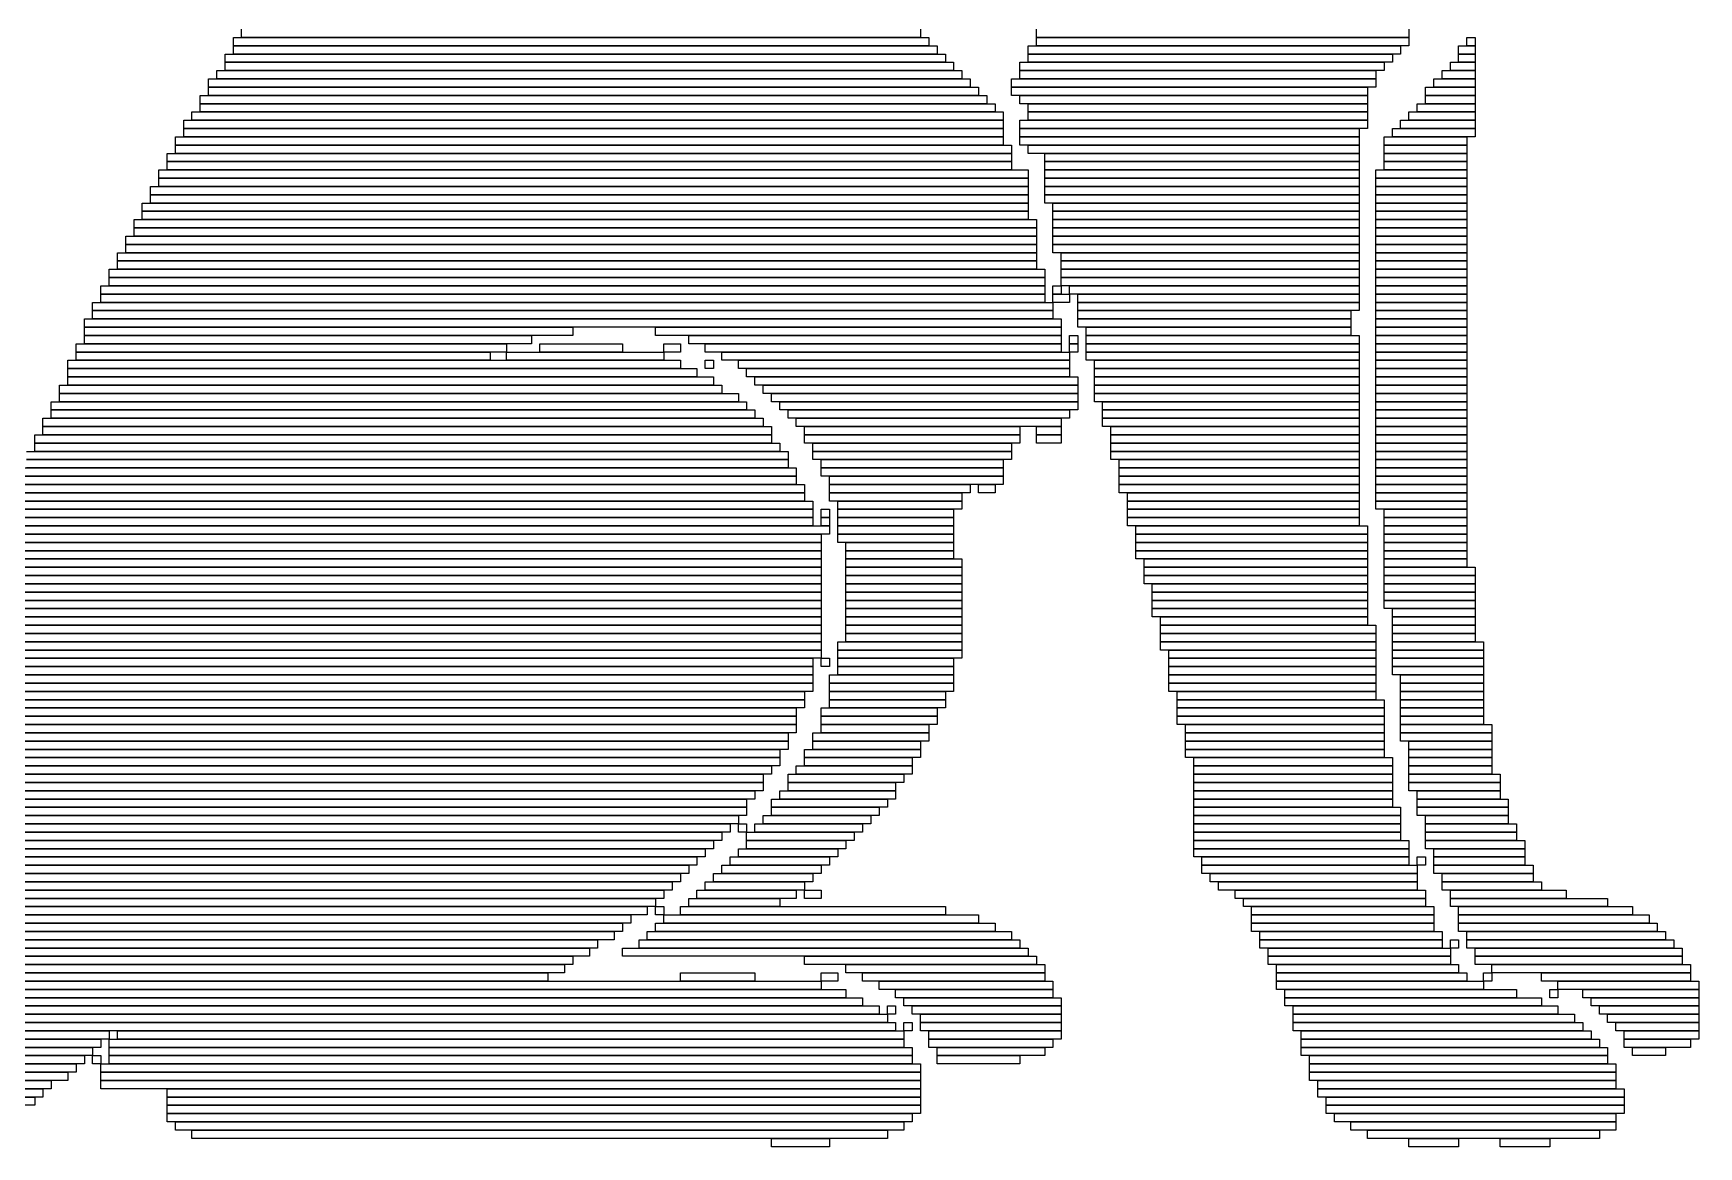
# Model space of a CAD drawing. Extents: x 361 to 663, y 410 to 635.
# Drawn here: x 461.8 to 663, y 415 to 549.5 of the extents above; entities that cross this region are included whole.
import ezdxf

# ---------------------------------------------------------------- set-up
doc = ezdxf.new("R2010")
doc.units = 0

msp = doc.modelspace()

# ---------------------------------------------------------------- linework, layer by layer
for p, q in [((487, 549), (487, 550)), ((569, 550), (569, 549)), ((583, 549), (583, 550)), ((628, 550), (628, 549)), ((486, 549), (570, 549)), ((486, 548), (486, 549)), ((570, 548), (486, 548)), ((486, 548), (571, 548)), ((486, 547), (486, 548)), ((569, 549), (487, 549)), ((570, 549), (570, 548)), ((571, 548), (571, 547)), ((582, 548), (627, 548)), ((582, 547), (582, 548)), ((628, 549), (583, 549)), ((583, 549), (628, 549)), ((583, 548), (583, 549)), ((628, 548), (583, 548)), ((627, 548), (627, 547)), ((628, 549), (628, 548)), ((634, 548), (636, 548)), ((634, 547), (634, 548)), ((635, 549), (636, 549)), ((635, 548), (635, 549)), ((636, 548), (635, 548)), ((636, 549), (636, 548)), ((636, 548), (636, 547)), ((485, 547), (572, 547)), ((485, 546), (485, 547)), ((572, 546), (485, 546)), ((485, 546), (573, 546)), ((485, 545), (485, 546)), ((571, 547), (486, 547)), ((572, 547), (572, 546)), ((573, 546), (573, 545)), ((581, 546), (625, 546)), ((581, 545), (581, 546)), ((627, 547), (582, 547)), ((582, 547), (626, 547)), ((582, 546), (582, 547)), ((626, 546), (582, 546)), ((625, 546), (625, 545)), ((626, 547), (626, 546)), ((633, 546), (636, 546)), ((633, 545), (633, 546)), ((636, 547), (634, 547)), ((634, 547), (636, 547)), ((634, 546), (634, 547)), ((636, 546), (634, 546)), ((636, 547), (636, 546)), ((636, 546), (636, 545)), ((483, 544), (575, 544)), ((483, 543), (483, 544)), ((484, 545), (574, 545)), ((484, 544), (484, 545)), ((574, 544), (484, 544)), ((573, 545), (485, 545)), ((574, 545), (574, 544)), ((575, 544), (575, 543)), ((580, 544), (624, 544)), ((580, 543), (580, 544)), ((625, 545), (581, 545)), ((581, 545), (624, 545)), ((581, 544), (581, 545)), ((624, 544), (581, 544)), ((624, 545), (624, 544)), ((624, 544), (624, 543)), ((631, 544), (636, 544)), ((631, 543), (631, 544)), ((632, 545), (636, 545)), ((632, 544), (632, 545)), ((636, 544), (632, 544)), ((636, 545), (633, 545)), ((636, 545), (636, 544)), ((636, 544), (636, 543)), ((482, 542), (577, 542)), ((482, 541), (482, 542)), ((575, 543), (483, 543)), ((483, 543), (576, 543)), ((483, 542), (483, 543)), ((576, 542), (483, 542)), ((576, 543), (576, 542)), ((577, 542), (577, 541)), ((624, 543), (580, 543)), ((580, 543), (623, 543)), ((580, 542), (580, 543)), ((623, 542), (580, 542)), ((581, 542), (623, 542)), ((581, 541), (581, 542)), ((623, 543), (623, 542)), ((623, 542), (623, 541)), ((630, 543), (636, 543)), ((630, 542), (630, 543)), ((636, 542), (630, 542)), ((630, 542), (636, 542)), ((630, 541), (630, 542)), ((636, 543), (631, 543)), ((636, 543), (636, 542)), ((636, 542), (636, 541)), ((481, 540), (579, 540)), ((481, 539), (481, 540)), ((577, 541), (482, 541)), ((482, 541), (578, 541)), ((482, 540), (482, 541)), ((578, 540), (482, 540)), ((578, 541), (578, 540)), ((579, 540), (579, 539)), ((623, 541), (581, 541)), ((582, 541), (623, 541)), ((582, 540), (582, 541)), ((623, 540), (582, 540)), ((582, 540), (623, 540)), ((582, 539), (582, 540)), ((623, 541), (623, 540)), ((623, 540), (623, 539)), ((628, 540), (636, 540)), ((628, 539), (628, 540)), ((629, 541), (636, 541)), ((629, 540), (629, 541)), ((636, 540), (629, 540)), ((636, 541), (630, 541)), ((636, 541), (636, 540)), ((636, 540), (636, 539)), ((480, 539), (579, 539)), ((480, 538), (480, 539)), ((579, 538), (480, 538)), ((480, 538), (579, 538)), ((480, 537), (480, 538)), ((579, 539), (481, 539)), ((579, 539), (579, 538)), ((579, 538), (579, 537)), ((581, 539), (623, 539)), ((581, 538), (581, 539)), ((623, 538), (581, 538)), ((581, 538), (622, 538)), ((581, 537), (581, 538)), ((623, 539), (582, 539)), ((622, 538), (622, 537)), ((623, 539), (623, 538)), ((626, 538), (636, 538)), ((626, 537), (626, 538)), ((627, 539), (636, 539)), ((627, 538), (627, 539)), ((636, 538), (627, 538)), ((636, 539), (628, 539)), ((636, 539), (636, 538)), ((636, 538), (636, 537)), ((479, 537), (579, 537)), ((479, 536), (479, 537)), ((579, 536), (479, 536)), ((479, 536), (580, 536)), ((479, 535), (479, 536)), ((579, 537), (480, 537)), ((579, 537), (579, 536)), ((580, 536), (580, 535)), ((622, 537), (581, 537)), ((581, 537), (622, 537)), ((581, 536), (581, 537)), ((622, 536), (581, 536)), ((582, 536), (622, 536)), ((582, 535), (582, 536)), ((622, 537), (622, 536)), ((622, 536), (622, 535)), ((625, 537), (635, 537)), ((625, 536), (625, 537)), ((635, 536), (625, 536)), ((625, 536), (635, 536)), ((625, 535), (625, 536)), ((636, 537), (626, 537)), ((635, 537), (635, 536)), ((635, 536), (635, 535)), ((478, 535), (580, 535)), ((478, 534), (478, 535)), ((580, 534), (478, 534)), ((478, 534), (580, 534)), ((478, 533), (478, 534)), ((580, 535), (479, 535)), ((580, 535), (580, 534)), ((580, 534), (580, 533)), ((622, 535), (582, 535)), ((584, 535), (622, 535)), ((584, 534), (584, 535)), ((622, 534), (584, 534)), ((584, 534), (622, 534)), ((584, 533), (584, 534)), ((622, 535), (622, 534)), ((622, 534), (622, 533)), ((635, 535), (625, 535)), ((625, 535), (635, 535)), ((625, 534), (625, 535)), ((635, 534), (625, 534)), ((625, 534), (635, 534)), ((625, 533), (625, 534)), ((635, 535), (635, 534)), ((635, 534), (635, 533)), ((477, 533), (582, 533)), ((477, 532), (477, 533)), ((582, 532), (477, 532)), ((477, 532), (582, 532)), ((477, 531), (477, 532)), ((580, 533), (478, 533)), ((582, 533), (582, 532)), ((582, 532), (582, 531)), ((622, 533), (584, 533)), ((584, 533), (622, 533)), ((584, 532), (584, 533)), ((622, 532), (584, 532)), ((584, 532), (622, 532)), ((584, 531), (584, 532)), ((622, 533), (622, 532)), ((622, 532), (622, 531)), ((624, 533), (635, 533)), ((624, 532), (624, 533)), ((635, 532), (624, 532)), ((624, 532), (635, 532)), ((624, 531), (624, 532)), ((635, 533), (625, 533)), ((635, 533), (635, 532)), ((635, 532), (635, 531)), ((476, 531), (582, 531)), ((476, 530), (476, 531)), ((582, 530), (476, 530)), ((476, 530), (582, 530)), ((476, 529), (476, 530)), ((582, 531), (477, 531)), ((582, 531), (582, 530)), ((582, 530), (582, 529)), ((622, 531), (584, 531)), ((584, 531), (622, 531)), ((584, 530), (584, 531)), ((622, 530), (584, 530)), ((584, 530), (622, 530)), ((584, 529), (584, 530)), ((622, 531), (622, 530)), ((622, 530), (622, 529)), ((635, 531), (624, 531)), ((624, 531), (635, 531)), ((624, 530), (624, 531)), ((635, 530), (624, 530)), ((624, 530), (635, 530)), ((624, 529), (624, 530)), ((635, 531), (635, 530)), ((635, 530), (635, 529)), ((475, 529), (582, 529)), ((475, 528), (475, 529)), ((582, 528), (475, 528)), ((475, 528), (582, 528)), ((475, 527), (475, 528)), ((582, 529), (476, 529)), ((582, 529), (582, 528)), ((582, 528), (582, 527)), ((622, 529), (584, 529)), ((585, 529), (622, 529)), ((585, 528), (585, 529)), ((622, 528), (585, 528)), ((585, 528), (622, 528)), ((585, 527), (585, 528)), ((622, 529), (622, 528)), ((622, 528), (622, 527)), ((635, 529), (624, 529)), ((624, 529), (635, 529)), ((624, 528), (624, 529)), ((635, 528), (624, 528)), ((624, 528), (635, 528)), ((624, 527), (624, 528)), ((635, 529), (635, 528)), ((635, 528), (635, 527)), ((474, 527), (583, 527)), ((474, 526), (474, 527)), ((583, 526), (474, 526)), ((474, 526), (583, 526)), ((474, 525), (474, 526)), ((582, 527), (475, 527)), ((583, 527), (583, 526)), ((583, 526), (583, 525)), ((622, 527), (585, 527)), ((585, 527), (622, 527)), ((585, 526), (585, 527)), ((622, 526), (585, 526)), ((585, 526), (622, 526)), ((585, 525), (585, 526)), ((622, 527), (622, 526)), ((622, 526), (622, 525)), ((635, 527), (624, 527)), ((624, 527), (635, 527)), ((624, 526), (624, 527)), ((635, 526), (624, 526)), ((624, 526), (635, 526)), ((624, 525), (624, 526)), ((635, 527), (635, 526)), ((635, 526), (635, 525)), ((473, 525), (583, 525)), ((473, 524), (473, 525)), ((583, 524), (473, 524)), ((473, 524), (583, 524)), ((473, 523), (473, 524)), ((583, 525), (474, 525)), ((583, 525), (583, 524)), ((583, 524), (583, 523)), ((622, 525), (585, 525)), ((585, 525), (622, 525)), ((585, 524), (585, 525)), ((622, 524), (585, 524)), ((585, 524), (622, 524)), ((585, 523), (585, 524)), ((622, 525), (622, 524)), ((622, 524), (622, 523)), ((635, 525), (624, 525)), ((624, 525), (635, 525)), ((624, 524), (624, 525)), ((635, 524), (624, 524)), ((624, 524), (635, 524)), ((624, 523), (624, 524)), ((635, 525), (635, 524)), ((635, 524), (635, 523)), ((472, 523), (583, 523)), ((472, 522), (472, 523)), ((583, 522), (472, 522)), ((472, 522), (583, 522)), ((472, 521), (472, 522)), ((583, 523), (473, 523)), ((583, 523), (583, 522)), ((583, 522), (583, 521)), ((622, 523), (585, 523)), ((586, 523), (622, 523)), ((586, 522), (586, 523)), ((622, 522), (586, 522)), ((586, 522), (622, 522)), ((586, 521), (586, 522)), ((622, 523), (622, 522)), ((622, 522), (622, 521)), ((635, 523), (624, 523)), ((624, 523), (635, 523)), ((624, 522), (624, 523)), ((635, 522), (624, 522)), ((624, 522), (635, 522)), ((624, 521), (624, 522)), ((635, 523), (635, 522)), ((635, 522), (635, 521)), ((471, 521), (584, 521)), ((471, 520), (471, 521)), ((584, 520), (471, 520)), ((471, 520), (584, 520)), ((471, 519), (471, 520)), ((583, 521), (472, 521)), ((584, 521), (584, 520)), ((584, 520), (584, 519)), ((622, 521), (586, 521)), ((586, 521), (622, 521)), ((586, 520), (586, 521)), ((622, 520), (586, 520)), ((586, 520), (622, 520)), ((586, 519), (586, 520)), ((622, 521), (622, 520)), ((622, 520), (622, 519)), ((635, 521), (624, 521)), ((624, 521), (635, 521)), ((624, 520), (624, 521)), ((635, 520), (624, 520)), ((624, 520), (635, 520)), ((624, 519), (624, 520)), ((635, 521), (635, 520)), ((635, 520), (635, 519)), ((469, 517), (585, 517)), ((469, 516), (469, 517)), ((470, 519), (584, 519)), ((470, 518), (470, 519)), ((584, 518), (470, 518)), ((470, 518), (584, 518)), ((470, 517), (470, 518)), ((584, 517), (470, 517)), ((584, 519), (471, 519)), ((584, 519), (584, 518)), ((584, 518), (584, 517)), ((585, 519), (586, 519)), ((585, 518), (585, 519)), ((586, 518), (585, 518)), ((585, 518), (587, 518)), ((585, 517), (585, 518)), ((587, 517), (585, 517)), ((585, 517), (585, 516)), ((622, 519), (586, 519)), ((586, 519), (586, 518)), ((587, 519), (622, 519)), ((587, 518), (587, 519)), ((622, 518), (587, 518)), ((587, 518), (587, 517)), ((588, 518), (622, 518)), ((588, 517), (588, 518)), ((622, 517), (588, 517)), ((588, 517), (622, 517)), ((588, 516), (588, 517)), ((622, 519), (622, 518)), ((622, 518), (622, 517)), ((622, 517), (622, 516)), ((635, 519), (624, 519)), ((624, 519), (635, 519)), ((624, 518), (624, 519)), ((635, 518), (624, 518)), ((624, 518), (635, 518)), ((624, 517), (624, 518)), ((635, 517), (624, 517)), ((624, 517), (635, 517)), ((624, 516), (624, 517)), ((635, 519), (635, 518)), ((635, 518), (635, 517)), ((635, 517), (635, 516)), ((468, 515), (586, 515)), ((468, 514), (468, 515)), ((585, 516), (469, 516)), ((469, 516), (585, 516)), ((469, 515), (469, 516)), ((585, 515), (469, 515)), ((585, 516), (585, 515)), ((586, 515), (586, 514)), ((622, 516), (588, 516)), ((588, 516), (621, 516)), ((588, 515), (588, 516)), ((621, 515), (588, 515)), ((588, 515), (621, 515)), ((588, 514), (588, 515)), ((621, 516), (621, 515)), ((621, 515), (621, 514)), ((635, 516), (624, 516)), ((624, 516), (635, 516)), ((624, 515), (624, 516)), ((635, 515), (624, 515)), ((624, 515), (635, 515)), ((624, 514), (624, 515)), ((635, 516), (635, 515)), ((635, 515), (635, 514)), ((586, 514), (468, 514)), ((468, 514), (527, 514)), ((468, 513), (468, 514)), ((527, 513), (468, 513)), ((468, 513), (522, 513)), ((468, 512), (468, 513)), ((522, 513), (522, 512)), ((527, 514), (527, 513)), ((537, 514), (586, 514)), ((537, 513), (537, 514)), ((586, 513), (537, 513)), ((541, 513), (586, 513)), ((541, 512), (541, 513)), ((586, 514), (586, 513)), ((586, 513), (586, 512)), ((587, 513), (588, 513)), ((587, 512), (587, 513)), ((621, 514), (588, 514)), ((588, 513), (588, 512)), ((589, 514), (621, 514)), ((589, 513), (589, 514)), ((621, 513), (589, 513)), ((589, 513), (622, 513)), ((589, 512), (589, 513)), ((621, 514), (621, 513)), ((622, 513), (622, 512)), ((635, 514), (624, 514)), ((624, 514), (635, 514)), ((624, 513), (624, 514)), ((635, 513), (624, 513)), ((624, 513), (635, 513)), ((624, 512), (624, 513)), ((635, 514), (635, 513)), ((635, 513), (635, 512)), ((467, 512), (519, 512)), ((467, 511), (467, 512)), ((519, 511), (467, 511)), ((467, 511), (517, 511)), ((467, 510), (467, 511)), ((522, 512), (468, 512)), ((517, 511), (517, 510)), ((519, 512), (519, 511)), ((519, 511), (538, 511)), ((519, 510), (519, 511)), ((523, 512), (533, 512)), ((523, 511), (523, 512)), ((533, 511), (523, 511)), ((533, 512), (533, 511)), ((538, 512), (540, 512)), ((538, 511), (538, 512)), ((540, 511), (538, 511)), ((538, 511), (538, 510)), ((540, 512), (540, 511)), ((586, 512), (541, 512)), ((543, 512), (586, 512)), ((543, 511), (543, 512)), ((586, 511), (543, 511)), ((545, 511), (587, 511)), ((545, 510), (545, 511)), ((586, 512), (586, 511)), ((588, 512), (587, 512)), ((587, 512), (588, 512)), ((587, 511), (587, 512)), ((588, 511), (587, 511)), ((587, 511), (587, 510)), ((588, 512), (588, 511)), ((622, 512), (589, 512)), ((589, 512), (622, 512)), ((589, 511), (589, 512)), ((622, 511), (589, 511)), ((589, 511), (622, 511)), ((589, 510), (589, 511)), ((622, 512), (622, 511)), ((622, 511), (622, 510)), ((635, 512), (624, 512)), ((624, 512), (635, 512)), ((624, 511), (624, 512)), ((635, 511), (624, 511)), ((624, 511), (635, 511)), ((624, 510), (624, 511)), ((635, 512), (635, 511)), ((635, 511), (635, 510)), ((466, 510), (540, 510)), ((466, 509), (466, 510)), ((540, 509), (466, 509)), ((466, 509), (542, 509)), ((466, 508), (466, 509)), ((517, 510), (467, 510)), ((538, 510), (519, 510)), ((540, 510), (540, 509)), ((542, 509), (542, 508)), ((543, 510), (544, 510)), ((543, 509), (543, 510)), ((544, 509), (543, 509)), ((544, 510), (544, 509)), ((587, 510), (545, 510)), ((547, 510), (587, 510)), ((547, 509), (547, 510)), ((587, 509), (547, 509)), ((548, 509), (587, 509)), ((548, 508), (548, 509)), ((587, 510), (587, 509)), ((587, 509), (587, 508)), ((622, 510), (589, 510)), ((590, 510), (622, 510)), ((590, 509), (590, 510)), ((622, 509), (590, 509)), ((590, 509), (622, 509)), ((590, 508), (590, 509)), ((622, 510), (622, 509)), ((622, 509), (622, 508)), ((635, 510), (624, 510)), ((624, 510), (635, 510)), ((624, 509), (624, 510)), ((635, 509), (624, 509)), ((624, 509), (635, 509)), ((624, 508), (624, 509)), ((635, 510), (635, 509)), ((635, 509), (635, 508)), ((465, 507), (545, 507)), ((465, 506), (465, 507)), ((542, 508), (466, 508)), ((466, 508), (544, 508)), ((466, 507), (466, 508)), ((544, 507), (466, 507)), ((544, 508), (544, 507)), ((545, 507), (545, 506)), ((587, 508), (548, 508)), ((549, 508), (588, 508)), ((549, 507), (549, 508)), ((588, 507), (549, 507)), ((550, 507), (588, 507)), ((550, 506), (550, 507)), ((588, 508), (588, 507)), ((588, 507), (588, 506)), ((622, 508), (590, 508)), ((590, 508), (622, 508)), ((590, 507), (590, 508)), ((622, 507), (590, 507)), ((590, 507), (622, 507)), ((590, 506), (590, 507)), ((622, 508), (622, 507)), ((622, 507), (622, 506)), ((635, 508), (624, 508)), ((624, 508), (635, 508)), ((624, 507), (624, 508)), ((635, 507), (624, 507)), ((624, 507), (635, 507)), ((624, 506), (624, 507)), ((635, 508), (635, 507)), ((635, 507), (635, 506)), ((464, 505), (548, 505)), ((464, 504), (464, 505)), ((545, 506), (465, 506)), ((465, 506), (547, 506)), ((465, 505), (465, 506)), ((547, 505), (465, 505)), ((547, 506), (547, 505)), ((548, 505), (548, 504)), ((588, 506), (550, 506)), ((551, 506), (588, 506)), ((551, 505), (551, 506)), ((588, 505), (551, 505)), ((552, 505), (588, 505)), ((552, 504), (552, 505)), ((588, 506), (588, 505)), ((588, 505), (588, 504)), ((622, 506), (590, 506)), ((590, 506), (622, 506)), ((590, 505), (590, 506)), ((622, 505), (590, 505)), ((591, 505), (622, 505)), ((591, 504), (591, 505)), ((622, 506), (622, 505)), ((622, 505), (622, 504)), ((635, 506), (624, 506)), ((624, 506), (635, 506)), ((624, 505), (624, 506)), ((635, 505), (624, 505)), ((624, 505), (635, 505)), ((624, 504), (624, 505)), ((635, 506), (635, 505)), ((635, 505), (635, 504)), ((463, 503), (550, 503)), ((463, 502), (463, 503)), ((548, 504), (464, 504)), ((464, 504), (549, 504)), ((464, 503), (464, 504)), ((549, 503), (464, 503)), ((549, 504), (549, 503)), ((550, 503), (550, 502)), ((588, 504), (552, 504)), ((553, 504), (587, 504)), ((553, 503), (553, 504)), ((587, 503), (553, 503)), ((554, 503), (586, 503)), ((554, 502), (554, 503)), ((586, 503), (586, 502)), ((587, 504), (587, 503)), ((622, 504), (591, 504)), ((591, 504), (622, 504)), ((591, 503), (591, 504)), ((622, 503), (591, 503)), ((591, 503), (622, 503)), ((591, 502), (591, 503)), ((622, 504), (622, 503)), ((622, 503), (622, 502)), ((635, 504), (624, 504)), ((624, 504), (635, 504)), ((624, 503), (624, 504)), ((635, 503), (624, 503)), ((624, 503), (635, 503)), ((624, 502), (624, 503)), ((635, 504), (635, 503)), ((635, 503), (635, 502)), ((462, 501), (551, 501)), ((462, 500), (462, 501)), ((550, 502), (463, 502)), ((463, 502), (551, 502)), ((463, 501), (463, 502)), ((551, 501), (463, 501)), ((551, 502), (551, 501)), ((551, 501), (551, 500)), ((586, 502), (554, 502)), ((555, 502), (581, 502)), ((555, 501), (555, 502)), ((581, 501), (555, 501)), ((555, 501), (581, 501)), ((555, 500), (555, 501)), ((581, 502), (581, 501)), ((581, 501), (581, 500)), ((583, 502), (586, 502)), ((583, 501), (583, 502)), ((586, 501), (583, 501)), ((583, 501), (586, 501)), ((583, 500), (583, 501)), ((586, 502), (586, 501)), ((586, 501), (586, 500)), ((622, 502), (591, 502)), ((592, 502), (622, 502)), ((592, 501), (592, 502)), ((622, 501), (592, 501)), ((592, 501), (622, 501)), ((592, 500), (592, 501)), ((622, 502), (622, 501)), ((622, 501), (622, 500)), ((635, 502), (624, 502)), ((624, 502), (635, 502)), ((624, 501), (624, 502)), ((635, 501), (624, 501)), ((624, 501), (635, 501)), ((624, 500), (624, 501)), ((635, 502), (635, 501)), ((635, 501), (635, 500)), ((461, 499), (553, 499)), ((551, 500), (462, 500)), ((462, 500), (552, 500)), ((462, 499), (462, 500)), ((552, 499), (462, 499)), ((552, 500), (552, 499)), ((553, 499), (553, 498)), ((581, 500), (555, 500)), ((556, 500), (580, 500)), ((556, 499), (556, 500)), ((580, 499), (556, 499)), ((556, 499), (580, 499)), ((556, 498), (556, 499)), ((580, 500), (580, 499)), ((580, 499), (580, 498)), ((586, 500), (583, 500)), ((622, 500), (592, 500)), ((592, 500), (622, 500)), ((592, 499), (592, 500)), ((622, 499), (592, 499)), ((592, 499), (622, 499)), ((592, 498), (592, 499)), ((622, 500), (622, 499)), ((622, 499), (622, 498)), ((635, 500), (624, 500)), ((624, 500), (635, 500)), ((624, 499), (624, 500)), ((635, 499), (624, 499)), ((624, 499), (635, 499)), ((624, 498), (624, 499)), ((635, 500), (635, 499)), ((635, 499), (635, 498)), ((460, 497), (554, 497)), ((553, 498), (461, 498)), ((461, 498), (553, 498)), ((553, 497), (461, 497)), ((553, 498), (553, 497)), ((554, 497), (554, 496)), ((580, 498), (556, 498)), ((557, 498), (579, 498)), ((557, 497), (557, 498)), ((579, 497), (557, 497)), ((557, 497), (579, 497)), ((557, 496), (557, 497)), ((579, 498), (579, 497)), ((579, 497), (579, 496)), ((622, 498), (592, 498)), ((593, 498), (622, 498)), ((593, 497), (593, 498)), ((622, 497), (593, 497)), ((593, 497), (622, 497)), ((593, 496), (593, 497)), ((622, 498), (622, 497)), ((622, 497), (622, 496)), ((635, 498), (624, 498)), ((624, 498), (635, 498)), ((624, 497), (624, 498)), ((635, 497), (624, 497)), ((624, 497), (635, 497)), ((624, 496), (624, 497)), ((635, 498), (635, 497)), ((635, 497), (635, 496)), ((554, 496), (460, 496)), ((460, 496), (554, 496)), ((554, 495), (460, 495)), ((460, 495), (555, 495)), ((554, 496), (554, 495)), ((555, 495), (555, 494)), ((579, 496), (557, 496)), ((558, 496), (579, 496)), ((558, 495), (558, 496)), ((579, 495), (558, 495)), ((558, 495), (575, 495)), ((558, 494), (558, 495)), ((575, 495), (575, 494)), ((576, 495), (578, 495)), ((576, 494), (576, 495)), ((578, 495), (578, 494)), ((579, 496), (579, 495)), ((622, 496), (593, 496)), ((593, 496), (622, 496)), ((593, 495), (593, 496)), ((622, 495), (593, 495)), ((593, 495), (622, 495)), ((593, 494), (593, 495)), ((622, 496), (622, 495)), ((622, 495), (622, 494)), ((635, 496), (624, 496)), ((624, 496), (635, 496)), ((624, 495), (624, 496)), ((635, 495), (624, 495)), ((624, 495), (635, 495)), ((624, 494), (624, 495)), ((635, 496), (635, 495)), ((635, 495), (635, 494)), ((459, 494), (555, 494)), ((555, 493), (459, 493)), ((459, 493), (556, 493)), ((555, 494), (460, 494)), ((555, 494), (555, 493)), ((556, 493), (556, 492)), ((575, 494), (558, 494)), ((558, 494), (574, 494)), ((558, 493), (558, 494)), ((574, 493), (558, 493)), ((559, 493), (574, 493)), ((559, 492), (559, 493)), ((574, 494), (574, 493)), ((574, 493), (574, 492)), ((578, 494), (576, 494)), ((622, 494), (593, 494)), ((594, 494), (622, 494)), ((594, 493), (594, 494)), ((622, 493), (594, 493)), ((594, 493), (622, 493)), ((594, 492), (594, 493)), ((622, 494), (622, 493)), ((622, 493), (622, 492)), ((635, 494), (624, 494)), ((624, 494), (635, 494)), ((624, 493), (624, 494)), ((635, 493), (624, 493)), ((624, 493), (635, 493)), ((624, 492), (624, 493)), ((635, 494), (635, 493)), ((635, 493), (635, 492)), ((458, 491), (556, 491)), ((556, 492), (459, 492)), ((459, 492), (556, 492)), ((556, 491), (459, 491)), ((556, 492), (556, 491)), ((556, 491), (556, 490)), ((557, 492), (558, 492)), ((557, 491), (557, 492)), ((558, 491), (557, 491)), ((557, 491), (558, 491)), ((557, 490), (557, 491)), ((558, 492), (558, 491)), ((558, 491), (558, 490)), ((574, 492), (559, 492)), ((559, 492), (573, 492)), ((559, 491), (559, 492)), ((573, 491), (559, 491)), ((559, 491), (573, 491)), ((559, 490), (559, 491)), ((573, 492), (573, 491)), ((573, 491), (573, 490)), ((622, 492), (594, 492)), ((594, 492), (622, 492)), ((594, 491), (594, 492)), ((622, 491), (594, 491)), ((594, 491), (622, 491)), ((594, 490), (594, 491)), ((622, 492), (622, 491)), ((622, 491), (622, 490)), ((635, 492), (624, 492)), ((625, 492), (635, 492)), ((625, 491), (625, 492)), ((635, 491), (625, 491)), ((625, 491), (635, 491)), ((625, 490), (625, 491)), ((635, 492), (635, 491)), ((635, 491), (635, 490)), ((556, 490), (458, 490)), ((458, 490), (558, 490)), ((558, 489), (458, 489)), ((458, 489), (557, 489)), ((558, 490), (557, 490)), ((557, 489), (557, 488)), ((558, 490), (558, 489)), ((573, 490), (559, 490)), ((559, 490), (573, 490)), ((559, 489), (559, 490)), ((573, 489), (559, 489)), ((559, 489), (573, 489)), ((559, 488), (559, 489)), ((573, 490), (573, 489)), ((573, 489), (573, 488)), ((622, 490), (594, 490)), ((595, 490), (623, 490)), ((595, 489), (595, 490)), ((623, 489), (595, 489)), ((595, 489), (623, 489)), ((595, 488), (595, 489)), ((623, 490), (623, 489)), ((623, 489), (623, 488)), ((635, 490), (625, 490)), ((625, 490), (635, 490)), ((625, 489), (625, 490)), ((635, 489), (625, 489)), ((625, 489), (635, 489)), ((625, 488), (625, 489)), ((635, 490), (635, 489)), ((635, 489), (635, 488)), ((457, 487), (557, 487)), ((557, 488), (458, 488)), ((458, 488), (557, 488)), ((557, 487), (458, 487)), ((557, 488), (557, 487)), ((557, 487), (557, 486)), ((573, 488), (559, 488)), ((560, 488), (573, 488)), ((560, 487), (560, 488)), ((573, 487), (560, 487)), ((560, 487), (573, 487)), ((560, 486), (560, 487)), ((573, 488), (573, 487)), ((573, 487), (573, 486)), ((623, 488), (595, 488)), ((595, 488), (623, 488)), ((595, 487), (595, 488)), ((623, 487), (595, 487)), ((595, 487), (623, 487)), ((595, 486), (595, 487)), ((623, 488), (623, 487)), ((623, 487), (623, 486)), ((635, 488), (625, 488)), ((625, 488), (635, 488)), ((625, 487), (625, 488)), ((635, 487), (625, 487)), ((625, 487), (635, 487)), ((625, 486), (625, 487)), ((635, 488), (635, 487)), ((635, 487), (635, 486)), ((557, 486), (457, 486)), ((457, 486), (557, 486)), ((557, 485), (457, 485)), ((457, 485), (557, 485)), ((557, 486), (557, 485)), ((557, 485), (557, 484)), ((573, 486), (560, 486)), ((560, 486), (574, 486)), ((560, 485), (560, 486)), ((574, 485), (560, 485)), ((560, 485), (574, 485)), ((560, 484), (560, 485)), ((574, 486), (574, 485)), ((574, 485), (574, 484)), ((623, 486), (595, 486)), ((596, 486), (623, 486)), ((596, 485), (596, 486)), ((623, 485), (596, 485)), ((596, 485), (623, 485)), ((596, 484), (596, 485)), ((623, 486), (623, 485)), ((623, 485), (623, 484)), ((635, 486), (625, 486)), ((625, 486), (635, 486)), ((625, 485), (625, 486)), ((635, 485), (625, 485)), ((625, 485), (636, 485)), ((625, 484), (625, 485)), ((635, 486), (635, 485)), ((636, 485), (636, 484)), ((557, 484), (457, 484)), ((457, 484), (557, 484)), ((557, 483), (457, 483)), ((457, 483), (557, 483)), ((557, 484), (557, 483)), ((557, 483), (557, 482)), ((574, 484), (560, 484)), ((560, 484), (574, 484)), ((560, 483), (560, 484)), ((574, 483), (560, 483)), ((560, 483), (574, 483)), ((560, 482), (560, 483)), ((574, 484), (574, 483)), ((574, 483), (574, 482)), ((623, 484), (596, 484)), ((596, 484), (623, 484)), ((596, 483), (596, 484)), ((623, 483), (596, 483)), ((597, 483), (623, 483)), ((597, 482), (597, 483)), ((623, 484), (623, 483)), ((623, 483), (623, 482)), ((636, 484), (625, 484)), ((625, 484), (636, 484)), ((625, 483), (625, 484)), ((636, 483), (625, 483)), ((625, 483), (636, 483)), ((625, 482), (625, 483)), ((636, 484), (636, 483)), ((636, 483), (636, 482)), ((456, 482), (557, 482)), ((557, 481), (456, 481)), ((456, 481), (557, 481)), ((557, 482), (457, 482)), ((557, 482), (557, 481)), ((557, 481), (557, 480)), ((574, 482), (560, 482)), ((560, 482), (574, 482)), ((560, 481), (560, 482)), ((574, 481), (560, 481)), ((560, 481), (574, 481)), ((560, 480), (560, 481)), ((574, 482), (574, 481)), ((574, 481), (574, 480)), ((623, 482), (597, 482)), ((597, 482), (623, 482)), ((597, 481), (597, 482)), ((623, 481), (597, 481)), ((597, 481), (623, 481)), ((597, 480), (597, 481)), ((623, 482), (623, 481)), ((623, 481), (623, 480)), ((636, 482), (625, 482)), ((625, 482), (636, 482)), ((625, 481), (625, 482)), ((636, 481), (625, 481)), ((625, 481), (636, 481)), ((625, 480), (625, 481)), ((636, 482), (636, 481)), ((636, 481), (636, 480)), ((557, 480), (456, 480)), ((456, 480), (557, 480)), ((557, 479), (456, 479)), ((456, 479), (557, 479)), ((557, 480), (557, 479)), ((557, 479), (557, 478)), ((574, 480), (560, 480)), ((560, 480), (574, 480)), ((560, 479), (560, 480)), ((574, 479), (560, 479)), ((560, 479), (574, 479)), ((560, 478), (560, 479)), ((574, 480), (574, 479)), ((574, 479), (574, 478)), ((623, 480), (597, 480)), ((597, 480), (623, 480)), ((597, 479), (597, 480)), ((623, 479), (597, 479)), ((598, 479), (623, 479)), ((598, 478), (598, 479)), ((623, 480), (623, 479)), ((623, 479), (623, 478)), ((636, 480), (625, 480)), ((626, 480), (636, 480)), ((626, 479), (626, 480)), ((636, 479), (626, 479)), ((626, 479), (636, 479)), ((626, 478), (626, 479)), ((636, 480), (636, 479)), ((636, 479), (636, 478)), ((557, 478), (456, 478)), ((456, 478), (557, 478)), ((557, 477), (456, 477)), ((456, 477), (557, 477)), ((557, 478), (557, 477)), ((557, 477), (557, 476)), ((574, 478), (560, 478)), ((560, 478), (574, 478)), ((560, 477), (560, 478)), ((574, 477), (560, 477)), ((560, 477), (574, 477)), ((560, 476), (560, 477)), ((574, 478), (574, 477)), ((574, 477), (574, 476)), ((623, 478), (598, 478)), ((598, 478), (624, 478)), ((598, 477), (598, 478)), ((624, 477), (598, 477)), ((598, 477), (624, 477)), ((598, 476), (598, 477)), ((624, 478), (624, 477)), ((624, 477), (624, 476)), ((636, 478), (626, 478)), ((626, 478), (636, 478)), ((626, 477), (626, 478)), ((636, 477), (626, 477)), ((626, 477), (636, 477)), ((626, 476), (626, 477)), ((636, 478), (636, 477)), ((636, 477), (636, 476)), ((557, 476), (456, 476)), ((456, 476), (557, 476)), ((557, 475), (456, 475)), ((456, 475), (557, 475)), ((557, 476), (557, 475)), ((557, 475), (557, 474)), ((559, 476), (574, 476)), ((559, 475), (559, 476)), ((574, 475), (559, 475)), ((559, 475), (574, 475)), ((559, 474), (559, 475)), ((574, 476), (560, 476)), ((574, 476), (574, 475)), ((574, 475), (574, 474)), ((624, 476), (598, 476)), ((598, 476), (624, 476)), ((598, 475), (598, 476)), ((624, 475), (598, 475)), ((599, 475), (624, 475)), ((599, 474), (599, 475)), ((624, 476), (624, 475)), ((624, 475), (624, 474)), ((636, 476), (626, 476)), ((626, 476), (637, 476)), ((626, 475), (626, 476)), ((637, 475), (626, 475)), ((626, 475), (637, 475)), ((626, 474), (626, 475)), ((637, 476), (637, 475)), ((637, 475), (637, 474)), ((455, 473), (556, 473)), ((557, 474), (456, 474)), ((456, 474), (556, 474)), ((556, 473), (456, 473)), ((556, 474), (556, 473)), ((556, 473), (556, 472)), ((557, 474), (558, 474)), ((557, 473), (557, 474)), ((558, 473), (557, 473)), ((558, 474), (558, 473)), ((574, 474), (559, 474)), ((559, 474), (573, 474)), ((559, 473), (559, 474)), ((573, 473), (559, 473)), ((559, 473), (573, 473)), ((559, 472), (559, 473)), ((573, 474), (573, 473)), ((573, 473), (573, 472)), ((624, 474), (599, 474)), ((599, 474), (624, 474)), ((599, 473), (599, 474)), ((624, 473), (599, 473)), ((599, 473), (624, 473)), ((599, 472), (599, 473)), ((624, 474), (624, 473)), ((624, 473), (624, 472)), ((637, 474), (626, 474)), ((626, 474), (637, 474)), ((626, 473), (626, 474)), ((637, 473), (626, 473)), ((626, 473), (637, 473)), ((626, 472), (626, 473)), ((637, 474), (637, 473)), ((637, 473), (637, 472)), ((556, 472), (455, 472)), ((455, 472), (556, 472)), ((556, 471), (455, 471)), ((455, 471), (556, 471)), ((556, 472), (556, 471)), ((556, 471), (556, 470)), ((558, 472), (573, 472)), ((558, 471), (558, 472)), ((573, 471), (558, 471)), ((558, 471), (573, 471)), ((558, 470), (558, 471)), ((573, 472), (559, 472)), ((573, 472), (573, 471)), ((573, 471), (573, 470)), ((624, 472), (599, 472)), ((599, 472), (624, 472)), ((599, 471), (599, 472)), ((624, 471), (599, 471)), ((599, 471), (624, 471)), ((599, 470), (599, 471)), ((624, 472), (624, 471)), ((624, 471), (624, 470)), ((637, 472), (626, 472)), ((627, 472), (637, 472)), ((627, 471), (627, 472)), ((637, 471), (627, 471)), ((627, 471), (637, 471)), ((627, 470), (627, 471)), ((637, 472), (637, 471)), ((637, 471), (637, 470)), ((556, 470), (455, 470)), ((455, 470), (555, 470)), ((555, 469), (455, 469)), ((455, 469), (555, 469)), ((555, 470), (555, 469)), ((555, 469), (555, 468)), ((573, 470), (558, 470)), ((558, 470), (572, 470)), ((558, 469), (558, 470)), ((572, 469), (558, 469)), ((558, 469), (572, 469)), ((558, 468), (558, 469)), ((572, 470), (572, 469)), ((572, 469), (572, 468)), ((624, 470), (599, 470)), ((600, 470), (624, 470)), ((600, 469), (600, 470)), ((624, 469), (600, 469)), ((600, 469), (625, 469)), ((600, 468), (600, 469)), ((624, 470), (624, 469)), ((625, 469), (625, 468)), ((637, 470), (627, 470)), ((627, 470), (637, 470)), ((627, 469), (627, 470)), ((637, 469), (627, 469)), ((627, 469), (637, 469)), ((627, 468), (627, 469)), ((637, 470), (637, 469)), ((637, 469), (637, 468)), ((555, 468), (455, 468)), ((455, 468), (554, 468)), ((554, 467), (455, 467)), ((455, 467), (554, 467)), ((554, 468), (554, 467)), ((554, 467), (554, 466)), ((557, 468), (571, 468)), ((557, 467), (557, 468)), ((571, 467), (557, 467)), ((557, 467), (571, 467)), ((557, 466), (557, 467)), ((572, 468), (558, 468)), ((571, 468), (571, 467)), ((571, 467), (571, 466)), ((625, 468), (600, 468)), ((600, 468), (625, 468)), ((600, 467), (600, 468)), ((625, 467), (600, 467)), ((600, 467), (625, 467)), ((600, 466), (600, 467)), ((625, 468), (625, 467)), ((625, 467), (625, 466)), ((637, 468), (627, 468)), ((627, 468), (637, 468)), ((627, 467), (627, 468)), ((637, 467), (627, 467)), ((627, 467), (637, 467)), ((627, 466), (627, 467)), ((637, 468), (637, 467)), ((637, 467), (637, 466)), ((554, 466), (455, 466)), ((455, 466), (554, 466)), ((554, 465), (455, 465)), ((455, 465), (553, 465)), ((553, 465), (553, 464)), ((554, 466), (554, 465)), ((556, 465), (570, 465)), ((556, 464), (556, 465)), ((571, 466), (557, 466)), ((557, 466), (570, 466)), ((557, 465), (557, 466)), ((570, 465), (557, 465)), ((570, 466), (570, 465)), ((570, 465), (570, 464)), ((625, 466), (600, 466)), ((601, 466), (625, 466)), ((601, 465), (601, 466)), ((625, 465), (601, 465)), ((601, 465), (625, 465)), ((601, 464), (601, 465)), ((625, 466), (625, 465)), ((625, 465), (625, 464)), ((637, 466), (627, 466)), ((627, 466), (638, 466)), ((627, 465), (627, 466)), ((638, 465), (627, 465)), ((627, 465), (638, 465)), ((627, 464), (627, 465)), ((638, 466), (638, 465)), ((638, 465), (638, 464)), ((553, 464), (455, 464)), ((455, 464), (553, 464)), ((553, 463), (455, 463)), ((455, 463), (552, 463)), ((552, 463), (552, 462)), ((553, 464), (553, 463)), ((555, 463), (569, 463)), ((555, 462), (555, 463)), ((570, 464), (556, 464)), ((556, 464), (569, 464)), ((556, 463), (556, 464)), ((569, 463), (556, 463)), ((569, 464), (569, 463)), ((569, 463), (569, 462)), ((625, 464), (601, 464)), ((601, 464), (625, 464)), ((601, 463), (601, 464)), ((625, 463), (601, 463)), ((601, 463), (625, 463)), ((601, 462), (601, 463)), ((625, 464), (625, 463)), ((625, 463), (625, 462)), ((638, 464), (627, 464)), ((628, 464), (638, 464)), ((628, 463), (628, 464)), ((638, 463), (628, 463)), ((628, 463), (638, 463)), ((628, 462), (628, 463)), ((638, 464), (638, 463)), ((638, 463), (638, 462)), ((552, 462), (455, 462)), ((455, 462), (552, 462)), ((552, 461), (455, 461)), ((455, 461), (551, 461)), ((551, 461), (551, 460)), ((552, 462), (552, 461)), ((554, 461), (568, 461)), ((554, 460), (554, 461)), ((569, 462), (555, 462)), ((555, 462), (568, 462)), ((555, 461), (555, 462)), ((568, 461), (555, 461)), ((568, 462), (568, 461)), ((568, 461), (568, 460)), ((625, 462), (601, 462)), ((602, 462), (626, 462)), ((602, 461), (602, 462)), ((626, 461), (602, 461)), ((602, 461), (626, 461)), ((602, 460), (602, 461)), ((626, 462), (626, 461)), ((626, 461), (626, 460)), ((638, 462), (628, 462)), ((628, 462), (638, 462)), ((628, 461), (628, 462)), ((638, 461), (628, 461)), ((628, 461), (638, 461)), ((628, 460), (628, 461)), ((638, 462), (638, 461)), ((638, 461), (638, 460)), ((454, 460), (550, 460)), ((550, 459), (454, 459)), ((454, 459), (550, 459)), ((551, 460), (455, 460)), ((550, 460), (550, 459)), ((550, 459), (550, 458)), ((553, 460), (567, 460)), ((553, 459), (553, 460)), ((567, 459), (553, 459)), ((553, 459), (566, 459)), ((553, 458), (553, 459)), ((568, 460), (554, 460)), ((566, 459), (566, 458)), ((567, 460), (567, 459)), ((626, 460), (602, 460)), ((602, 460), (626, 460)), ((602, 459), (602, 460)), ((626, 459), (602, 459)), ((602, 459), (626, 459)), ((602, 458), (602, 459)), ((626, 460), (626, 459)), ((626, 459), (626, 458)), ((638, 460), (628, 460)), ((628, 460), (639, 460)), ((628, 459), (628, 460)), ((639, 459), (628, 459)), ((628, 459), (639, 459)), ((628, 458), (628, 459)), ((639, 460), (639, 459)), ((639, 459), (639, 458)), ((453, 457), (548, 457)), ((550, 458), (454, 458)), ((454, 458), (549, 458)), ((549, 457), (454, 457)), ((548, 457), (548, 456)), ((549, 458), (549, 457)), ((551, 457), (565, 457)), ((551, 456), (551, 457)), ((552, 458), (566, 458)), ((552, 457), (552, 458)), ((566, 457), (552, 457)), ((566, 458), (553, 458)), ((565, 457), (565, 456)), ((566, 458), (566, 457)), ((626, 458), (602, 458)), ((602, 458), (626, 458)), ((602, 457), (602, 458)), ((626, 457), (602, 457)), ((602, 457), (626, 457)), ((602, 456), (602, 457)), ((626, 458), (626, 457)), ((626, 457), (626, 456)), ((639, 458), (628, 458)), ((629, 458), (639, 458)), ((629, 457), (629, 458)), ((639, 457), (629, 457)), ((629, 457), (640, 457)), ((629, 456), (629, 457)), ((639, 458), (639, 457)), ((640, 457), (640, 456)), ((452, 455), (547, 455)), ((548, 456), (453, 456)), ((453, 456), (548, 456)), ((548, 455), (453, 455)), ((547, 455), (547, 454)), ((548, 456), (548, 455)), ((550, 455), (563, 455)), ((550, 454), (550, 455)), ((565, 456), (551, 456)), ((551, 456), (564, 456)), ((551, 455), (551, 456)), ((564, 455), (551, 455)), ((563, 455), (563, 454)), ((564, 456), (564, 455)), ((626, 456), (602, 456)), ((602, 456), (627, 456)), ((602, 455), (602, 456)), ((627, 455), (602, 455)), ((602, 455), (627, 455)), ((602, 454), (602, 455)), ((627, 456), (627, 455)), ((627, 455), (627, 454)), ((640, 456), (629, 456)), ((629, 456), (640, 456)), ((629, 455), (629, 456)), ((640, 455), (629, 455)), ((630, 455), (640, 455)), ((630, 454), (630, 455)), ((640, 456), (640, 455)), ((640, 455), (640, 454)), ((450, 453), (545, 453)), ((451, 454), (546, 454)), ((546, 453), (451, 453)), ((547, 454), (452, 454)), ((545, 453), (545, 452)), ((546, 454), (546, 453)), ((547, 454), (548, 454)), ((547, 453), (547, 454)), ((548, 453), (547, 453)), ((548, 454), (548, 453)), ((548, 453), (561, 453)), ((548, 452), (548, 453)), ((549, 454), (562, 454)), ((549, 453), (549, 454)), ((562, 453), (549, 453)), ((563, 454), (550, 454)), ((561, 453), (561, 452)), ((562, 454), (562, 453)), ((627, 454), (602, 454)), ((602, 454), (627, 454)), ((602, 453), (602, 454)), ((627, 453), (602, 453)), ((602, 453), (627, 453)), ((602, 452), (602, 453)), ((627, 454), (627, 453)), ((627, 453), (627, 452)), ((640, 454), (630, 454)), ((630, 454), (641, 454)), ((630, 453), (630, 454)), ((641, 453), (630, 453)), ((630, 453), (641, 453)), ((630, 452), (630, 453)), ((641, 454), (641, 453)), ((641, 453), (641, 452)), ((446, 451), (543, 451)), ((448, 452), (544, 452)), ((544, 451), (448, 451)), ((545, 452), (450, 452)), ((543, 451), (543, 450)), ((544, 452), (544, 451)), ((547, 451), (559, 451)), ((547, 450), (547, 451)), ((561, 452), (548, 452)), ((548, 452), (560, 452)), ((548, 451), (548, 452)), ((560, 451), (548, 451)), ((559, 451), (559, 450)), ((560, 452), (560, 451)), ((627, 452), (602, 452)), ((602, 452), (628, 452)), ((602, 451), (602, 452)), ((628, 451), (602, 451)), ((602, 451), (628, 451)), ((602, 450), (602, 451)), ((628, 452), (628, 451)), ((628, 451), (628, 450)), ((641, 452), (630, 452)), ((630, 452), (642, 452)), ((630, 451), (630, 452)), ((642, 451), (630, 451)), ((631, 451), (642, 451)), ((631, 450), (631, 451)), ((642, 452), (642, 451)), ((642, 451), (642, 450)), ((440, 449), (541, 449)), ((444, 450), (542, 450)), ((542, 449), (444, 449)), ((543, 450), (446, 450)), ((541, 449), (541, 448)), ((542, 450), (542, 449)), ((545, 449), (557, 449)), ((545, 448), (545, 449)), ((546, 450), (558, 450)), ((546, 449), (546, 450)), ((558, 449), (546, 449)), ((559, 450), (547, 450)), ((557, 449), (557, 448)), ((558, 450), (558, 449)), ((628, 450), (602, 450)), ((603, 450), (628, 450)), ((603, 449), (603, 450)), ((628, 449), (603, 449)), ((603, 449), (629, 449)), ((603, 448), (603, 449)), ((628, 450), (628, 449)), ((629, 450), (630, 450)), ((629, 449), (629, 450)), ((630, 449), (629, 449)), ((629, 449), (629, 448)), ((630, 450), (630, 449)), ((642, 450), (631, 450)), ((631, 450), (642, 450)), ((631, 449), (631, 450)), ((642, 449), (631, 449)), ((631, 449), (643, 449)), ((631, 448), (631, 449)), ((642, 450), (642, 449)), ((643, 449), (643, 448)), ((382, 447), (539, 447)), ((385, 448), (540, 448)), ((540, 447), (385, 447)), ((541, 448), (440, 448)), ((539, 447), (539, 446)), ((540, 448), (540, 447)), ((543, 447), (555, 447)), ((543, 446), (543, 447)), ((544, 448), (556, 448)), ((544, 447), (544, 448)), ((556, 447), (544, 447)), ((557, 448), (545, 448)), ((555, 447), (555, 446)), ((556, 448), (556, 447)), ((629, 448), (603, 448)), ((604, 448), (629, 448)), ((604, 447), (604, 448)), ((629, 447), (604, 447)), ((605, 447), (629, 447)), ((605, 446), (605, 447)), ((629, 448), (629, 447)), ((629, 447), (629, 446)), ((643, 448), (631, 448)), ((632, 448), (643, 448)), ((632, 447), (632, 448)), ((643, 447), (632, 447)), ((632, 447), (644, 447)), ((632, 446), (632, 447)), ((643, 448), (643, 447)), ((644, 447), (644, 446)), ((377, 445), (537, 445)), ((379, 446), (538, 446)), ((538, 445), (379, 445)), ((539, 446), (382, 446)), ((537, 445), (537, 444)), ((538, 446), (538, 445)), ((541, 445), (552, 445)), ((541, 444), (541, 445)), ((542, 446), (554, 446)), ((542, 445), (542, 446)), ((554, 445), (542, 445)), ((555, 446), (543, 446)), ((552, 445), (552, 444)), ((554, 446), (554, 445)), ((555, 446), (557, 446)), ((555, 445), (555, 446)), ((557, 445), (555, 445)), ((557, 446), (557, 445)), ((629, 446), (605, 446)), ((607, 446), (630, 446)), ((607, 445), (607, 446)), ((630, 445), (607, 445)), ((608, 445), (630, 445)), ((608, 444), (608, 445)), ((630, 446), (630, 445)), ((630, 445), (630, 444)), ((644, 446), (632, 446)), ((633, 446), (647, 446)), ((633, 445), (633, 446)), ((647, 445), (633, 445)), ((633, 445), (652, 445)), ((633, 444), (633, 445)), ((647, 446), (647, 445)), ((652, 445), (652, 444)), ((373, 443), (534, 443)), ((375, 444), (536, 444)), ((536, 443), (375, 443)), ((537, 444), (377, 444)), ((534, 443), (534, 442)), ((536, 444), (536, 443)), ((537, 444), (538, 444)), ((537, 443), (537, 444)), ((538, 443), (537, 443)), ((538, 444), (538, 443)), ((538, 443), (576, 443)), ((538, 442), (538, 443)), ((540, 444), (572, 444)), ((540, 443), (540, 444)), ((572, 443), (540, 443)), ((552, 444), (541, 444)), ((572, 444), (572, 443)), ((576, 443), (576, 442)), ((630, 444), (608, 444)), ((609, 444), (631, 444)), ((609, 443), (609, 444)), ((631, 443), (609, 443)), ((609, 443), (631, 443)), ((609, 442), (609, 443)), ((631, 444), (631, 443)), ((631, 443), (631, 442)), ((652, 444), (633, 444)), ((634, 444), (655, 444)), ((634, 443), (634, 444)), ((655, 443), (634, 443)), ((634, 443), (657, 443)), ((634, 442), (634, 443)), ((655, 444), (655, 443)), ((657, 443), (657, 442)), ((371, 441), (532, 441)), ((372, 442), (533, 442)), ((533, 441), (372, 441)), ((534, 442), (373, 442)), ((532, 441), (532, 440)), ((533, 442), (533, 441)), ((536, 441), (580, 441)), ((536, 440), (536, 441)), ((537, 442), (578, 442)), ((537, 441), (537, 442)), ((578, 441), (537, 441)), ((576, 442), (538, 442)), ((578, 442), (578, 441)), ((580, 441), (580, 440)), ((631, 442), (609, 442)), ((609, 442), (631, 442)), ((609, 441), (609, 442)), ((631, 441), (609, 441)), ((610, 441), (632, 441)), ((610, 440), (610, 441)), ((631, 442), (631, 441)), ((632, 441), (632, 440)), ((657, 442), (634, 442)), ((634, 442), (658, 442)), ((634, 441), (634, 442)), ((658, 441), (634, 441)), ((635, 441), (659, 441)), ((635, 440), (635, 441)), ((658, 442), (658, 441)), ((659, 441), (659, 440)), ((370, 440), (530, 440)), ((530, 439), (370, 439)), ((370, 439), (529, 439)), ((532, 440), (371, 440)), ((529, 439), (529, 438)), ((530, 440), (530, 439)), ((533, 439), (582, 439)), ((533, 438), (533, 439)), ((535, 440), (581, 440)), ((535, 439), (535, 440)), ((581, 439), (535, 439)), ((580, 440), (536, 440)), ((581, 440), (581, 439)), ((582, 439), (582, 438)), ((632, 440), (610, 440)), ((610, 440), (632, 440)), ((610, 439), (610, 440)), ((632, 439), (610, 439)), ((611, 439), (633, 439)), ((611, 438), (611, 439)), ((632, 440), (632, 439)), ((633, 440), (634, 440)), ((633, 439), (633, 440)), ((634, 439), (633, 439)), ((633, 439), (633, 438)), ((634, 440), (634, 439)), ((659, 440), (635, 440)), ((635, 440), (660, 440)), ((635, 439), (635, 440)), ((660, 439), (635, 439)), ((636, 439), (661, 439)), ((636, 438), (636, 439)), ((660, 440), (660, 439)), ((661, 439), (661, 438)), ((529, 438), (370, 438)), ((372, 437), (526, 437)), ((373, 438), (527, 438)), ((527, 437), (373, 437)), ((526, 437), (526, 436)), ((527, 438), (527, 437)), ((582, 438), (533, 438)), ((555, 438), (583, 438)), ((555, 437), (555, 438)), ((583, 437), (555, 437)), ((560, 437), (584, 437)), ((560, 436), (560, 437)), ((583, 438), (583, 437)), ((584, 437), (584, 436)), ((633, 438), (611, 438)), ((611, 438), (633, 438)), ((611, 437), (611, 438)), ((633, 437), (611, 437)), ((612, 437), (634, 437)), ((612, 436), (612, 437)), ((633, 438), (633, 437)), ((634, 437), (634, 436)), ((661, 438), (636, 438)), ((636, 438), (661, 438)), ((636, 437), (636, 438)), ((661, 437), (636, 437)), ((638, 437), (662, 437)), ((638, 436), (638, 437)), ((661, 438), (661, 437)), ((662, 437), (662, 436)), ((369, 435), (557, 435)), ((370, 436), (524, 436)), ((524, 435), (370, 435)), ((526, 436), (372, 436)), ((524, 436), (524, 435)), ((540, 436), (549, 436)), ((540, 435), (540, 436)), ((549, 435), (540, 435)), ((549, 436), (549, 435)), ((557, 436), (559, 436)), ((557, 435), (557, 436)), ((559, 435), (557, 435)), ((557, 435), (557, 434)), ((559, 436), (559, 435)), ((584, 436), (560, 436)), ((562, 436), (584, 436)), ((562, 435), (562, 436)), ((584, 435), (562, 435)), ((564, 435), (585, 435)), ((564, 434), (564, 435)), ((584, 436), (584, 435)), ((585, 435), (585, 434)), ((634, 436), (612, 436)), ((612, 436), (635, 436)), ((612, 435), (612, 436)), ((635, 435), (612, 435)), ((612, 435), (637, 435)), ((612, 434), (612, 435)), ((635, 436), (635, 435)), ((637, 436), (638, 436)), ((637, 435), (637, 436)), ((638, 435), (637, 435)), ((637, 435), (637, 434)), ((662, 436), (638, 436)), ((638, 436), (638, 435)), ((644, 436), (662, 436)), ((644, 435), (644, 436)), ((662, 435), (644, 435)), ((646, 435), (663, 435)), ((646, 434), (646, 435)), ((662, 436), (662, 435)), ((663, 435), (663, 434)), ((367, 433), (562, 433)), ((368, 434), (560, 434)), ((560, 433), (368, 433)), ((557, 434), (369, 434)), ((560, 434), (560, 433)), ((562, 433), (562, 432)), ((585, 434), (564, 434)), ((566, 434), (585, 434)), ((566, 433), (566, 434)), ((585, 433), (566, 433)), ((567, 433), (586, 433)), ((567, 432), (567, 433)), ((585, 434), (585, 433)), ((586, 433), (586, 432)), ((637, 434), (612, 434)), ((613, 434), (641, 434)), ((613, 433), (613, 434)), ((641, 433), (613, 433)), ((613, 433), (644, 433)), ((613, 432), (613, 433)), ((641, 434), (641, 433)), ((644, 433), (644, 432)), ((645, 434), (646, 434)), ((645, 433), (645, 434)), ((646, 433), (645, 433)), ((663, 434), (646, 434)), ((646, 434), (646, 433)), ((649, 434), (663, 434)), ((649, 433), (649, 434)), ((663, 433), (649, 433)), ((650, 433), (663, 433)), ((650, 432), (650, 433)), ((663, 434), (663, 433)), ((663, 433), (663, 432)), ((365, 431), (565, 431)), ((366, 432), (564, 432)), ((564, 431), (366, 431)), ((562, 432), (367, 432)), ((564, 432), (564, 431)), ((565, 432), (566, 432)), ((565, 431), (565, 432)), ((566, 431), (565, 431)), ((565, 431), (565, 430)), ((566, 432), (566, 431)), ((586, 432), (567, 432)), ((568, 432), (586, 432)), ((568, 431), (568, 432)), ((586, 431), (568, 431)), ((569, 431), (586, 431)), ((569, 430), (569, 431)), ((586, 432), (586, 431)), ((586, 431), (586, 430)), ((644, 432), (613, 432)), ((614, 432), (646, 432)), ((614, 431), (614, 432)), ((646, 431), (614, 431)), ((614, 431), (648, 431)), ((614, 430), (614, 431)), ((646, 432), (646, 431)), ((648, 431), (648, 430)), ((663, 432), (650, 432)), ((651, 432), (663, 432)), ((651, 431), (651, 432)), ((663, 431), (651, 431)), ((652, 431), (663, 431)), ((652, 430), (652, 431)), ((663, 432), (663, 431)), ((663, 431), (663, 430)), ((364, 430), (566, 430)), ((566, 429), (364, 429)), ((364, 429), (471, 429)), ((565, 430), (365, 430)), ((471, 429), (471, 428)), ((472, 429), (567, 429)), ((472, 428), (472, 429)), ((566, 430), (566, 429)), ((567, 430), (568, 430)), ((567, 429), (567, 430)), ((568, 429), (567, 429)), ((567, 429), (567, 428)), ((568, 430), (568, 429)), ((586, 430), (569, 430)), ((569, 430), (586, 430)), ((569, 429), (569, 430)), ((586, 429), (569, 429)), ((570, 429), (586, 429)), ((570, 428), (570, 429)), ((586, 430), (586, 429)), ((586, 429), (586, 428)), ((648, 430), (614, 430)), ((614, 430), (649, 430)), ((614, 429), (614, 430)), ((649, 429), (614, 429)), ((615, 429), (650, 429)), ((615, 428), (615, 429)), ((649, 430), (649, 429)), ((650, 429), (650, 428)), ((663, 430), (652, 430)), ((653, 430), (663, 430)), ((653, 429), (653, 430)), ((663, 429), (653, 429)), ((654, 429), (663, 429)), ((654, 428), (654, 429)), ((663, 430), (663, 429)), ((663, 429), (663, 428)), ((362, 427), (469, 427)), ((363, 428), (470, 428)), ((470, 427), (363, 427)), ((471, 428), (364, 428)), ((469, 427), (469, 426)), ((470, 428), (470, 427)), ((471, 428), (567, 428)), ((471, 427), (471, 428)), ((567, 427), (471, 427)), ((471, 427), (568, 427)), ((471, 426), (471, 427)), ((567, 428), (472, 428)), ((567, 428), (567, 427)), ((568, 427), (568, 426)), ((586, 428), (570, 428)), ((570, 428), (585, 428)), ((570, 427), (570, 428)), ((585, 427), (570, 427)), ((571, 427), (584, 427)), ((571, 426), (571, 427)), ((584, 427), (584, 426)), ((585, 428), (585, 427)), ((650, 428), (615, 428)), ((615, 428), (651, 428)), ((615, 427), (615, 428)), ((651, 427), (615, 427)), ((615, 427), (652, 427)), ((615, 426), (615, 427)), ((651, 428), (651, 427)), ((652, 427), (652, 426)), ((663, 428), (654, 428)), ((654, 428), (662, 428)), ((654, 427), (654, 428)), ((662, 427), (654, 427)), ((655, 427), (659, 427)), ((655, 426), (655, 427)), ((659, 427), (659, 426)), ((662, 428), (662, 427)), ((361, 425), (467, 425)), ((469, 426), (362, 426)), ((362, 426), (468, 426)), ((468, 425), (362, 425)), ((467, 425), (467, 424)), ((468, 426), (468, 425)), ((469, 426), (470, 426)), ((469, 425), (469, 426)), ((470, 425), (469, 425)), ((470, 426), (470, 425)), ((470, 425), (569, 425)), ((470, 424), (470, 425)), ((568, 426), (471, 426)), ((471, 426), (568, 426)), ((471, 425), (471, 426)), ((568, 425), (471, 425)), ((568, 426), (568, 425)), ((569, 425), (569, 424)), ((584, 426), (571, 426)), ((571, 426), (581, 426)), ((571, 425), (571, 426)), ((581, 425), (571, 425)), ((581, 426), (581, 425)), ((652, 426), (615, 426)), ((616, 426), (652, 426)), ((616, 425), (616, 426)), ((652, 425), (616, 425)), ((616, 425), (653, 425)), ((616, 424), (616, 425)), ((652, 426), (652, 425)), ((653, 425), (653, 424)), ((659, 426), (655, 426)), ((467, 424), (361, 424)), ((367, 424), (466, 424)), ((466, 423), (367, 423)), ((367, 423), (464, 423)), ((464, 423), (464, 422)), ((466, 424), (466, 423)), ((569, 424), (470, 424)), ((470, 424), (569, 424)), ((470, 423), (470, 424)), ((569, 423), (470, 423)), ((470, 423), (569, 423)), ((470, 422), (470, 423)), ((569, 424), (569, 423)), ((569, 423), (569, 422)), ((653, 424), (616, 424)), ((616, 424), (653, 424)), ((616, 423), (616, 424)), ((653, 423), (616, 423)), ((617, 423), (653, 423)), ((617, 422), (617, 423)), ((653, 424), (653, 423)), ((653, 423), (653, 422)), ((365, 421), (462, 421)), ((366, 422), (463, 422)), ((463, 421), (366, 421)), ((464, 422), (367, 422)), ((462, 421), (462, 420)), ((463, 422), (463, 421)), ((569, 422), (470, 422)), ((478, 422), (569, 422)), ((478, 421), (478, 422)), ((569, 421), (478, 421)), ((478, 421), (569, 421)), ((478, 420), (478, 421)), ((569, 422), (569, 421)), ((569, 421), (569, 420)), ((653, 422), (617, 422)), ((617, 422), (654, 422)), ((617, 421), (617, 422)), ((654, 421), (617, 421)), ((618, 421), (654, 421)), ((618, 420), (618, 421)), ((654, 422), (654, 421)), ((654, 421), (654, 420)), ((462, 420), (365, 420)), ((569, 420), (478, 420)), ((478, 420), (569, 420)), ((478, 419), (478, 420)), ((569, 419), (478, 419)), ((478, 419), (568, 419)), ((478, 418), (478, 419)), ((568, 419), (568, 418)), ((569, 420), (569, 419)), ((654, 420), (618, 420)), ((618, 420), (654, 420)), ((618, 419), (618, 420)), ((654, 419), (618, 419)), ((619, 419), (653, 419)), ((619, 418), (619, 419)), ((653, 419), (653, 418)), ((654, 420), (654, 419)), ((568, 418), (478, 418)), ((479, 418), (567, 418)), ((479, 417), (479, 418)), ((567, 417), (479, 417)), ((481, 417), (565, 417)), ((481, 416), (481, 417)), ((565, 417), (565, 416)), ((567, 418), (567, 417)), ((653, 418), (619, 418)), ((621, 418), (653, 418)), ((621, 417), (621, 418)), ((653, 417), (621, 417)), ((623, 417), (651, 417)), ((623, 416), (623, 417)), ((651, 417), (651, 416)), ((653, 418), (653, 417)), ((565, 416), (481, 416)), ((551, 416), (558, 416)), ((551, 415), (551, 416)), ((558, 415), (551, 415)), ((558, 416), (558, 415)), ((651, 416), (623, 416)), ((628, 416), (634, 416)), ((628, 415), (628, 416)), ((634, 415), (628, 415)), ((634, 416), (634, 415)), ((639, 416), (645, 416)), ((639, 415), (639, 416)), ((645, 415), (639, 415)), ((645, 416), (645, 415))]:
    msp.add_line(p, q)

doc.saveas('drawing.dxf')
